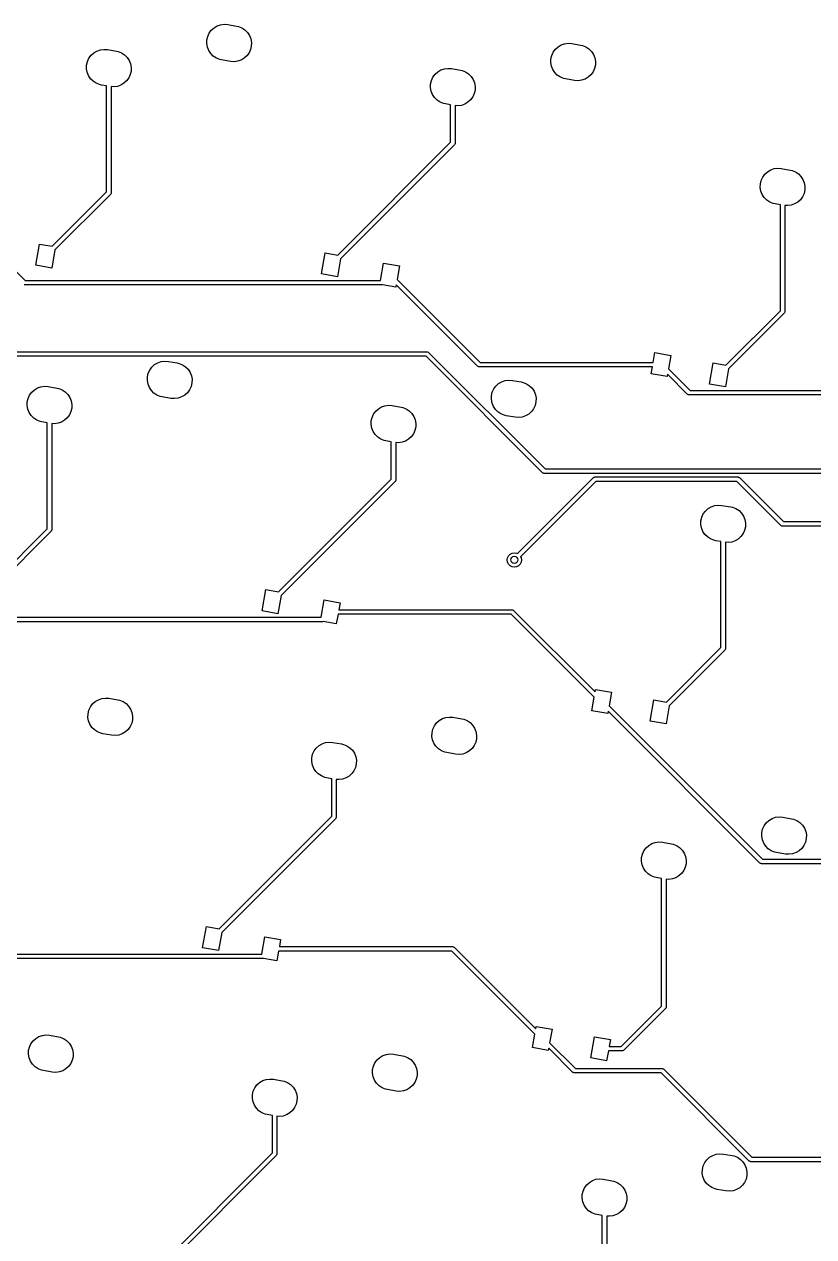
# Model space of a CAD drawing. Extents: x -73 to 321, y -180 to -25.
# Drawn here: x 62.9 to 106.8, y -109.1 to -41.5 of the extents above; entities that cross this region are included whole.
import ezdxf

# ---------------------------------------------------------------- set-up
doc = ezdxf.new("R2010")
doc.units = 0
doc.layers.add('BLACK', color=7, linetype='CONTINUOUS')

msp = doc.modelspace()

# ---------------------------------------------------------------- linework, layer by layer
at = {"layer": 'BLACK', "linetype": 'CONTINUOUS'}
for p, q in [((73.2968, -41.8759), (73.4465, -41.7401)), ((73.4465, -41.7401), (73.6205, -41.6373)), ((73.6205, -41.6373), (73.8116, -41.5715)), ((73.8116, -41.5715), (74.012, -41.5454)), ((74.012, -41.5454), (74.2136, -41.5602)), ((74.2136, -41.5602), (74.706, -41.6471)), ((74.706, -41.6471), (74.808, -41.6706)), ((74.808, -41.6706), (74.9956, -41.7457)), ((74.9956, -41.7457), (75.1644, -41.8569)), ((75.1644, -41.8569), (75.3073, -41.9998)), ((73.0429, -42.6218), (73.0478, -42.4197)), ((73.0478, -42.4197), (73.0933, -42.2228)), ((73.0933, -42.2228), (73.1774, -42.039)), ((73.1774, -42.039), (73.2968, -41.8759)), ((75.3073, -41.9998), (75.4186, -42.1686)), ((75.4186, -42.1686), (75.4936, -42.3562)), ((75.4936, -42.3562), (75.5294, -42.5551)), ((66.6022, -43.2747), (66.7519, -43.1389)), ((66.7519, -43.1389), (66.9259, -43.036)), ((66.9259, -43.036), (67.117, -42.9702)), ((67.117, -42.9702), (67.3174, -42.9442)), ((67.3174, -42.9442), (67.519, -42.959)), ((67.519, -42.959), (68.0114, -43.0458)), ((68.0114, -43.0458), (68.1134, -43.0693)), ((68.1134, -43.0693), (68.3011, -43.1444)), ((68.3011, -43.1444), (68.4698, -43.2557)), ((73.0787, -42.8207), (73.0429, -42.6218)), ((73.1537, -43.0083), (73.0787, -42.8207)), ((73.265, -43.1771), (73.1537, -43.0083)), ((73.4079, -43.32), (73.265, -43.1771)), ((75.3949, -43.1379), (75.2755, -43.301)), ((75.479, -42.9541), (75.3949, -43.1379)), ((75.5245, -42.7572), (75.479, -42.9541)), ((75.5294, -42.5551), (75.5245, -42.7572)), ((92.2508, -43.2795), (92.335, -43.0957)), ((92.335, -43.0957), (92.4544, -42.9326)), ((92.4544, -42.9326), (92.6041, -42.7969)), ((92.6041, -42.7969), (92.778, -42.694)), ((92.778, -42.694), (92.9691, -42.6282)), ((92.9691, -42.6282), (93.1696, -42.6022)), ((93.1696, -42.6022), (93.3711, -42.617)), ((93.3711, -42.617), (93.8635, -42.7038)), ((93.8635, -42.7038), (93.9655, -42.7273)), ((93.9655, -42.7273), (94.1532, -42.8024)), ((94.1532, -42.8024), (94.3219, -42.9136)), ((94.3219, -42.9136), (94.4648, -43.0566)), ((94.4648, -43.0566), (94.5761, -43.2253)), ((66.3483, -44.0205), (66.3532, -43.8184)), ((66.3532, -43.8184), (66.3987, -43.6215)), ((66.3987, -43.6215), (66.4828, -43.4377)), ((66.4828, -43.4377), (66.6022, -43.2747)), ((68.4698, -43.2557), (68.6127, -43.3986)), ((68.6127, -43.3986), (68.724, -43.5673)), ((68.724, -43.5673), (68.799, -43.755)), ((68.799, -43.755), (68.8348, -43.9539)), ((73.5767, -43.4312), (73.4079, -43.32)), ((73.7643, -43.5063), (73.5767, -43.4312)), ((73.8663, -43.5298), (73.7643, -43.5063)), ((74.3587, -43.6167), (73.8663, -43.5298)), ((74.5603, -43.6315), (74.3587, -43.6167)), ((74.7607, -43.6054), (74.5603, -43.6315)), ((74.9518, -43.5396), (74.7607, -43.6054)), ((75.1258, -43.4368), (74.9518, -43.5396)), ((75.2755, -43.301), (75.1258, -43.4368)), ((92.2004, -43.6785), (92.2054, -43.4764)), ((92.2362, -43.8774), (92.2004, -43.6785)), ((92.2054, -43.4764), (92.2508, -43.2795)), ((92.3113, -44.0651), (92.2362, -43.8774)), ((94.5761, -43.2253), (94.6512, -43.4129)), ((94.682, -43.8139), (94.6365, -44.0109)), ((94.6512, -43.4129), (94.687, -43.6119)), ((94.687, -43.6119), (94.682, -43.8139)), ((66.3841, -44.2194), (66.3483, -44.0205)), ((66.4591, -44.4071), (66.3841, -44.2194)), ((66.5704, -44.5758), (66.4591, -44.4071)), ((68.7003, -44.5366), (68.5809, -44.6997)), ((68.7844, -44.3529), (68.7003, -44.5366)), ((68.8299, -44.1559), (68.7844, -44.3529)), ((68.8348, -43.9539), (68.8299, -44.1559)), ((85.5563, -44.6782), (85.6404, -44.4945)), ((85.6404, -44.4945), (85.7598, -44.3314)), ((85.7598, -44.3314), (85.9095, -44.1956)), ((85.9095, -44.1956), (86.0834, -44.0927)), ((86.0834, -44.0927), (86.2745, -44.0269)), ((86.2745, -44.0269), (86.475, -44.0009)), ((86.475, -44.0009), (86.6765, -44.0157)), ((86.6765, -44.0157), (87.169, -44.1025)), ((87.169, -44.1025), (87.2709, -44.1261)), ((87.2709, -44.1261), (87.4586, -44.2011)), ((87.4586, -44.2011), (87.6273, -44.3124)), ((87.6273, -44.3124), (87.7702, -44.4553)), ((87.7702, -44.4553), (87.8815, -44.624)), ((92.4226, -44.2338), (92.3113, -44.0651)), ((92.5655, -44.3767), (92.4226, -44.2338)), ((92.7342, -44.488), (92.5655, -44.3767)), ((92.9219, -44.563), (92.7342, -44.488)), ((93.0238, -44.5866), (92.9219, -44.563)), ((94.2833, -44.4935), (94.1094, -44.5964)), ((94.433, -44.3577), (94.2833, -44.4935)), ((94.5524, -44.1946), (94.433, -44.3577)), ((94.6365, -44.0109), (94.5524, -44.1946)), ((66.7133, -44.7187), (66.5704, -44.5758)), ((66.8821, -44.83), (66.7133, -44.7187)), ((67.0697, -44.905), (66.8821, -44.83)), ((67.1717, -44.9286), (67.0697, -44.905)), ((67.4666, -44.9806), (67.1717, -44.9286)), ((67.4666, -50.8811), (67.4666, -44.9806)), ((67.8657, -45.0302), (67.7166, -45.0193)), ((67.7166, -45.0193), (67.7166, -50.9329)), ((68.0661, -45.0042), (67.8657, -45.0302)), ((68.2572, -44.9384), (68.0661, -45.0042)), ((68.4312, -44.8355), (68.2572, -44.9384)), ((68.5809, -44.6997), (68.4312, -44.8355)), ((85.5058, -45.0772), (85.5108, -44.8752)), ((85.5416, -45.2761), (85.5058, -45.0772)), ((85.5108, -44.8752), (85.5563, -44.6782)), ((87.8815, -44.624), (87.9566, -44.8117)), ((87.9874, -45.2127), (87.942, -45.4096)), ((87.9566, -44.8117), (87.9924, -45.0106)), ((87.9924, -45.0106), (87.9874, -45.2127)), ((93.5163, -44.6734), (93.0238, -44.5866)), ((93.7178, -44.6882), (93.5163, -44.6734)), ((93.9183, -44.6622), (93.7178, -44.6882)), ((94.1094, -44.5964), (93.9183, -44.6622)), ((85.6167, -45.4638), (85.5416, -45.2761)), ((85.728, -45.6325), (85.6167, -45.4638)), ((85.8709, -45.7755), (85.728, -45.6325)), ((86.0396, -45.8867), (85.8709, -45.7755)), ((86.2273, -45.9618), (86.0396, -45.8867)), ((87.5887, -45.8922), (87.4148, -45.9951)), ((87.7385, -45.7565), (87.5887, -45.8922)), ((87.8578, -45.5934), (87.7385, -45.7565)), ((87.942, -45.4096), (87.8578, -45.5934)), ((86.3293, -45.9853), (86.2273, -45.9618)), ((86.6241, -46.0373), (86.3293, -45.9853)), ((86.6241, -48.115), (86.6241, -46.0373)), ((87.0232, -46.0869), (86.8741, -46.076)), ((86.8741, -46.076), (86.8741, -48.1667)), ((87.2237, -46.0609), (87.0232, -46.0869)), ((87.4148, -45.9951), (87.2237, -46.0609)), ((80.3434, -54.3957), (86.6241, -48.115)), ((86.8375, -48.2551), (80.4927, -54.5999)), ((86.8523, -48.2281), (86.8375, -48.2551)), ((86.869, -48.2022), (86.8523, -48.2281)), ((86.8699, -48.1958), (86.869, -48.2022)), ((86.8712, -48.1934), (86.8699, -48.1958)), ((86.8741, -48.1667), (86.8709, -48.1888)), ((86.8709, -48.1888), (86.8712, -48.1934)), ((104.004, -50.0537), (104.123, -49.8906)), ((104.123, -49.8906), (104.273, -49.7549)), ((104.273, -49.7549), (104.447, -49.652)), ((104.447, -49.652), (104.638, -49.5862)), ((104.638, -49.5862), (104.839, -49.5602)), ((104.839, -49.5602), (105.04, -49.575)), ((105.04, -49.575), (105.533, -49.6618)), ((105.533, -49.6618), (105.635, -49.6853)), ((105.635, -49.6853), (105.822, -49.7604)), ((105.822, -49.7604), (105.991, -49.8717)), ((105.991, -49.8717), (106.134, -50.0146)), ((103.869, -50.6365), (103.874, -50.4344)), ((103.905, -50.8354), (103.869, -50.6365)), ((103.874, -50.4344), (103.92, -50.2375)), ((103.92, -50.2375), (104.004, -50.0537)), ((106.134, -50.0146), (106.245, -50.1833)), ((106.245, -50.1833), (106.32, -50.371)), ((106.32, -50.371), (106.356, -50.5699)), ((106.356, -50.5699), (106.351, -50.7719)), ((64.4357, -53.912), (67.4666, -50.8811)), ((67.6799, -51.0213), (64.585, -54.1163)), ((67.6947, -50.9943), (67.6799, -51.0213)), ((67.7114, -50.9684), (67.6947, -50.9943)), ((67.7123, -50.962), (67.7114, -50.9684)), ((67.7137, -50.9595), (67.7123, -50.962)), ((67.7166, -50.9329), (67.7134, -50.9549)), ((67.7134, -50.9549), (67.7137, -50.9595)), ((103.98, -51.0231), (103.905, -50.8354)), ((104.092, -51.1918), (103.98, -51.0231)), ((104.234, -51.3347), (104.092, -51.1918)), ((106.221, -51.1526), (106.102, -51.3157)), ((106.306, -50.9689), (106.221, -51.1526)), ((106.351, -50.7719), (106.306, -50.9689)), ((104.403, -51.446), (104.234, -51.3347)), ((104.591, -51.521), (104.403, -51.446)), ((104.693, -51.5446), (104.591, -51.521)), ((104.988, -51.5966), (104.693, -51.5446)), ((104.988, -57.4971), (104.988, -51.5966)), ((105.387, -51.6462), (105.238, -51.6353)), ((105.238, -51.6353), (105.238, -57.5489)), ((105.587, -51.6202), (105.387, -51.6462)), ((105.778, -51.5544), (105.587, -51.6202)), ((105.952, -51.4515), (105.778, -51.5544)), ((106.102, -51.3157), (105.952, -51.4515)), ((63.5207, -54.9691), (63.7291, -53.7874)), ((63.7291, -53.7874), (64.4357, -53.912)), ((61.2331, -54.1215), (62.9203, -55.8086)), ((64.585, -54.1163), (64.407, -55.1254)), ((79.4284, -55.4528), (79.6368, -54.2711)), ((79.6368, -54.2711), (80.3434, -54.3957)), ((80.4927, -54.5999), (80.3147, -55.6091)), ((64.407, -55.1254), (63.5207, -54.9691)), ((82.7166, -55.8086), (82.8866, -54.8441)), ((82.8866, -54.8441), (83.773, -55.0004)), ((83.773, -55.0004), (83.6406, -55.7513)), ((62.9203, -55.8086), (82.7166, -55.8086)), ((80.3147, -55.6091), (79.4284, -55.4528)), ((83.6406, -55.7513), (88.2636, -60.3744)), ((82.8051, -56.0586), (62.8685, -56.0586)), ((82.8272, -56.0521), (82.8051, -56.0586)), ((83.5646, -56.1821), (82.8272, -56.0521)), ((83.5876, -56.0518), (83.5646, -56.1821)), ((88.1235, -60.5877), (83.5876, -56.0518)), ((101.957, -60.528), (104.988, -57.4971)), ((105.201, -57.6373), (102.106, -60.7323)), ((105.216, -57.6103), (105.201, -57.6373)), ((105.233, -57.5844), (105.216, -57.6103)), ((105.234, -57.578), (105.233, -57.5844)), ((105.235, -57.5755), (105.234, -57.578)), ((105.238, -57.5489), (105.235, -57.5709)), ((105.235, -57.5709), (105.235, -57.5755)), ((52.619, -59.781), (85.306, -59.781)), ((85.2542, -60.031), (52.6708, -60.031)), ((91.7448, -66.5216), (85.2542, -60.031)), ((85.306, -59.781), (85.328, -59.7842)), ((85.328, -59.7842), (85.3326, -59.7838)), ((85.3326, -59.7838), (85.3351, -59.7852)), ((85.3351, -59.7852), (85.3415, -59.7861)), ((85.3415, -59.7861), (85.3673, -59.8028)), ((85.3673, -59.8028), (85.3943, -59.8176)), ((85.3943, -59.8176), (91.885, -66.3082)), ((97.9045, -60.3744), (98.0004, -59.8303)), ((98.0004, -59.8303), (98.8867, -59.9866)), ((98.8867, -59.9866), (98.7543, -60.7375)), ((69.8694, -60.7996), (69.9888, -60.6365)), ((69.9888, -60.6365), (70.1385, -60.5007)), ((70.1385, -60.5007), (70.3125, -60.3978)), ((70.3125, -60.3978), (70.5036, -60.332)), ((70.5036, -60.332), (70.704, -60.306)), ((70.704, -60.306), (70.9056, -60.3208)), ((70.9056, -60.3208), (71.398, -60.4076)), ((71.398, -60.4076), (71.5, -60.4312)), ((71.5, -60.4312), (71.6877, -60.5062)), ((71.6877, -60.5062), (71.8564, -60.6175)), ((71.8564, -60.6175), (71.9993, -60.7604)), ((71.9993, -60.7604), (72.1106, -60.9292)), ((88.1505, -60.6025), (88.1235, -60.5877)), ((88.1763, -60.6192), (88.1505, -60.6025)), ((88.1827, -60.6201), (88.1763, -60.6192)), ((88.1852, -60.6215), (88.1827, -60.6201)), ((88.1898, -60.6212), (88.1852, -60.6215)), ((88.2118, -60.6244), (88.1898, -60.6212)), ((97.8604, -60.6244), (88.2118, -60.6244)), ((88.2636, -60.3744), (97.9045, -60.3744)), ((97.792, -61.0121), (97.8604, -60.6244)), ((98.7543, -60.7375), (99.9577, -61.9409)), ((101.042, -61.5851), (101.25, -60.4034)), ((101.25, -60.4034), (101.957, -60.528)), ((102.106, -60.7323), (101.928, -61.7414)), ((69.7349, -61.3823), (69.7398, -61.1803)), ((69.7707, -61.5813), (69.7349, -61.3823)), ((69.7398, -61.1803), (69.7853, -60.9834)), ((69.7853, -60.9834), (69.8694, -60.7996)), ((72.1106, -60.9292), (72.1856, -61.1168)), ((72.1856, -61.1168), (72.2214, -61.3157)), ((72.2214, -61.3157), (72.2165, -61.5178)), ((89.47, -61.4546), (89.6611, -61.3888)), ((89.6611, -61.3888), (89.8616, -61.3627)), ((89.8616, -61.3627), (90.0631, -61.3775)), ((90.0631, -61.3775), (90.5556, -61.4644)), ((98.6784, -61.1684), (97.792, -61.0121)), ((98.7013, -61.0381), (98.6784, -61.1684)), ((99.8176, -62.1543), (98.7013, -61.0381)), ((63.1748, -62.1983), (63.2942, -62.0352)), ((63.2942, -62.0352), (63.4439, -61.8995)), ((63.4439, -61.8995), (63.6179, -61.7966)), ((63.6179, -61.7966), (63.809, -61.7308)), ((63.809, -61.7308), (64.0094, -61.7048)), ((64.0094, -61.7048), (64.211, -61.7196)), ((64.211, -61.7196), (64.7034, -61.8064)), ((64.7034, -61.8064), (64.8054, -61.8299)), ((64.8054, -61.8299), (64.9931, -61.905)), ((64.9931, -61.905), (65.1618, -62.0162)), ((65.1618, -62.0162), (65.3047, -62.1592)), ((69.8457, -61.7689), (69.7707, -61.5813)), ((69.957, -61.9377), (69.8457, -61.7689)), ((70.0999, -62.0806), (69.957, -61.9377)), ((70.2687, -62.1918), (70.0999, -62.0806)), ((71.9675, -62.0616), (71.8178, -62.1973)), ((72.0869, -61.8985), (71.9675, -62.0616)), ((72.171, -61.7147), (72.0869, -61.8985)), ((72.2165, -61.5178), (72.171, -61.7147)), ((88.8974, -62.237), (88.9428, -62.0401)), ((88.9428, -62.0401), (89.027, -61.8563)), ((89.027, -61.8563), (89.1464, -61.6932)), ((89.1464, -61.6932), (89.2961, -61.5575)), ((89.2961, -61.5575), (89.47, -61.4546)), ((90.5556, -61.4644), (90.6575, -61.4879)), ((90.6575, -61.4879), (90.8452, -61.563)), ((90.8452, -61.563), (91.0139, -61.6742)), ((91.0139, -61.6742), (91.1568, -61.8171)), ((91.1568, -61.8171), (91.2681, -61.9859)), ((91.2681, -61.9859), (91.3432, -62.1735)), ((99.9577, -61.9409), (111.191, -61.9409)), ((101.928, -61.7414), (101.042, -61.5851)), ((63.0403, -62.7811), (63.0452, -62.579)), ((63.0761, -62.98), (63.0403, -62.7811)), ((63.0452, -62.579), (63.0907, -62.3821)), ((63.0907, -62.3821), (63.1748, -62.1983)), ((65.3047, -62.1592), (65.416, -62.3279)), ((65.416, -62.3279), (65.491, -62.5156)), ((65.491, -62.5156), (65.5268, -62.7145)), ((65.5268, -62.7145), (65.5219, -62.9165)), ((70.4563, -62.2669), (70.2687, -62.1918)), ((70.5583, -62.2904), (70.4563, -62.2669)), ((71.0507, -62.3773), (70.5583, -62.2904)), ((71.2523, -62.3921), (71.0507, -62.3773)), ((71.4527, -62.366), (71.2523, -62.3921)), ((71.6438, -62.3002), (71.4527, -62.366)), ((71.8178, -62.1973), (71.6438, -62.3002)), ((82.7755, -62.8533), (82.9666, -62.7875)), ((82.9666, -62.7875), (83.167, -62.7615)), ((83.167, -62.7615), (83.3686, -62.7763)), ((83.3686, -62.7763), (83.861, -62.8631)), ((88.8924, -62.4391), (88.8974, -62.237)), ((88.9282, -62.638), (88.8924, -62.4391)), ((89.0033, -62.8256), (88.9282, -62.638)), ((91.3286, -62.7714), (91.2444, -62.9552)), ((91.374, -62.5745), (91.3286, -62.7714)), ((91.3432, -62.1735), (91.379, -62.3725)), ((91.379, -62.3725), (91.374, -62.5745)), ((99.8446, -62.1691), (99.8176, -62.1543)), ((99.8705, -62.1858), (99.8446, -62.1691)), ((99.8769, -62.1867), (99.8705, -62.1858)), ((99.8793, -62.1881), (99.8769, -62.1867)), ((99.8839, -62.1877), (99.8793, -62.1881)), ((99.906, -62.1909), (99.8839, -62.1877)), ((111.14, -62.1909), (99.906, -62.1909)), ((63.1512, -63.1677), (63.0761, -62.98)), ((63.2624, -63.3364), (63.1512, -63.1677)), ((63.4053, -63.4793), (63.2624, -63.3364)), ((65.2729, -63.4603), (65.1232, -63.5961)), ((65.3923, -63.2972), (65.2729, -63.4603)), ((65.4764, -63.1135), (65.3923, -63.2972)), ((65.5219, -62.9165), (65.4764, -63.1135)), ((82.2028, -63.6358), (82.2483, -63.4388)), ((82.2483, -63.4388), (82.3324, -63.2551)), ((82.3324, -63.2551), (82.4518, -63.092)), ((82.4518, -63.092), (82.6015, -62.9562)), ((82.6015, -62.9562), (82.7755, -62.8533)), ((83.861, -62.8631), (83.9629, -62.8867)), ((83.9629, -62.8867), (84.1506, -62.9617)), ((84.1506, -62.9617), (84.3193, -63.073)), ((84.3193, -63.073), (84.4623, -63.2159)), ((84.4623, -63.2159), (84.5735, -63.3846)), ((84.5735, -63.3846), (84.6486, -63.5723)), ((89.1146, -62.9944), (89.0033, -62.8256)), ((89.2575, -63.1373), (89.1146, -62.9944)), ((89.4262, -63.2486), (89.2575, -63.1373)), ((89.6139, -63.3236), (89.4262, -63.2486)), ((89.7159, -63.3472), (89.6139, -63.3236)), ((90.2083, -63.434), (89.7159, -63.3472)), ((90.4098, -63.4488), (90.2083, -63.434)), ((90.6103, -63.4228), (90.4098, -63.4488)), ((90.8014, -63.357), (90.6103, -63.4228)), ((90.9753, -63.2541), (90.8014, -63.357)), ((91.125, -63.1183), (90.9753, -63.2541)), ((91.2444, -62.9552), (91.125, -63.1183)), ((63.5741, -63.5906), (63.4053, -63.4793)), ((63.7617, -63.6656), (63.5741, -63.5906)), ((63.8637, -63.6892), (63.7617, -63.6656)), ((64.1586, -63.7412), (63.8637, -63.6892)), ((64.1586, -69.6417), (64.1586, -63.7412)), ((64.5577, -63.7908), (64.4086, -63.7799)), ((64.4086, -63.7799), (64.4086, -69.6935)), ((64.7581, -63.7648), (64.5577, -63.7908)), ((64.9492, -63.699), (64.7581, -63.7648)), ((65.1232, -63.5961), (64.9492, -63.699)), ((82.1979, -63.8378), (82.2028, -63.6358)), ((82.2336, -64.0367), (82.1979, -63.8378)), ((82.3087, -64.2244), (82.2336, -64.0367)), ((84.6794, -63.9733), (84.634, -64.1702)), ((84.6486, -63.5723), (84.6844, -63.7712)), ((84.6844, -63.7712), (84.6794, -63.9733)), ((82.42, -64.3931), (82.3087, -64.2244)), ((82.5629, -64.536), (82.42, -64.3931)), ((82.7316, -64.6473), (82.5629, -64.536)), ((82.9193, -64.7224), (82.7316, -64.6473)), ((83.0213, -64.7459), (82.9193, -64.7224)), ((83.3161, -64.7979), (83.0213, -64.7459)), ((83.3161, -66.8755), (83.3161, -64.7979)), ((84.1068, -64.7557), (83.9157, -64.8215)), ((84.2807, -64.6528), (84.1068, -64.7557)), ((84.4305, -64.517), (84.2807, -64.6528)), ((84.5498, -64.354), (84.4305, -64.517)), ((84.634, -64.1702), (84.5498, -64.354)), ((83.7152, -64.8475), (83.5661, -64.8366)), ((83.5661, -64.8366), (83.5661, -66.9273)), ((83.9157, -64.8215), (83.7152, -64.8475)), ((90.3466, -71.0206), (94.5729, -66.7943)), ((91.7718, -66.5363), (91.7448, -66.5216)), ((91.7977, -66.553), (91.7718, -66.5363)), ((91.8041, -66.554), (91.7977, -66.553)), ((91.8066, -66.5553), (91.8041, -66.554)), ((91.8112, -66.555), (91.8066, -66.5553)), ((91.8332, -66.5582), (91.8112, -66.555)), ((114.871, -66.5582), (91.8332, -66.5582)), ((91.885, -66.3082), (114.923, -66.3082)), ((94.5729, -66.7943), (94.5907, -66.781)), ((94.5907, -66.781), (94.5938, -66.7775)), ((94.5938, -66.7775), (94.5965, -66.7767)), ((94.5965, -66.7767), (94.6016, -66.7729)), ((94.6016, -66.7729), (94.6317, -66.7664)), ((94.6317, -66.7664), (94.6613, -66.7577)), ((94.6613, -66.7577), (102.616, -66.7577)), ((102.616, -66.7577), (102.638, -66.7609)), ((102.638, -66.7609), (102.643, -66.7606)), ((102.643, -66.7606), (102.645, -66.7619)), ((102.645, -66.7619), (102.652, -66.7629)), ((102.652, -66.7629), (102.677, -66.7796)), ((102.677, -66.7796), (102.704, -66.7943)), ((102.704, -66.7943), (105.152, -69.242)), ((77.0354, -73.1562), (83.3161, -66.8755)), ((83.5295, -67.0157), (77.1847, -73.3605)), ((83.5443, -66.9887), (83.5295, -67.0157)), ((83.561, -66.9628), (83.5443, -66.9887)), ((83.5619, -66.9564), (83.561, -66.9628)), ((83.5632, -66.9539), (83.5619, -66.9564)), ((83.5661, -66.9273), (83.5629, -66.9493)), ((83.5629, -66.9493), (83.5632, -66.9539)), ((94.7131, -67.0077), (90.5234, -71.1974)), ((102.564, -67.0077), (94.7131, -67.0077)), ((105.012, -69.4554), (102.564, -67.0077)), ((100.612, -68.9981), (100.696, -68.8143)), ((100.696, -68.8143), (100.815, -68.6512)), ((100.815, -68.6512), (100.965, -68.5155)), ((100.965, -68.5155), (101.139, -68.4126)), ((101.139, -68.4126), (101.33, -68.3468)), ((101.33, -68.3468), (101.531, -68.3208)), ((101.531, -68.3208), (101.732, -68.3356)), ((101.732, -68.3356), (102.225, -68.4224)), ((102.225, -68.4224), (102.327, -68.4459)), ((102.327, -68.4459), (102.514, -68.521)), ((102.514, -68.521), (102.683, -68.6322)), ((102.683, -68.6322), (102.826, -68.7752)), ((102.826, -68.7752), (102.937, -68.9439)), ((100.561, -69.3971), (100.566, -69.195)), ((100.597, -69.596), (100.561, -69.3971)), ((100.566, -69.195), (100.612, -68.9981)), ((102.937, -68.9439), (103.012, -69.1316)), ((103.043, -69.5325), (102.998, -69.7295)), ((103.012, -69.1316), (103.048, -69.3305)), ((103.048, -69.3305), (103.043, -69.5325)), ((105.039, -69.4701), (105.012, -69.4554)), ((105.065, -69.4868), (105.039, -69.4701)), ((105.071, -69.4878), (105.065, -69.4868)), ((105.074, -69.4891), (105.071, -69.4878)), ((105.078, -69.4888), (105.074, -69.4891)), ((105.1, -69.492), (105.078, -69.4888)), ((116.559, -69.492), (105.1, -69.492)), ((105.152, -69.242), (116.611, -69.242)), ((61.1277, -72.6726), (64.1586, -69.6417)), ((64.3719, -69.7819), (61.277, -72.8768)), ((64.3867, -69.7549), (64.3719, -69.7819)), ((64.4034, -69.729), (64.3867, -69.7549)), ((64.4043, -69.7226), (64.4034, -69.729)), ((64.4057, -69.7201), (64.4043, -69.7226)), ((64.4086, -69.6935), (64.4054, -69.7155)), ((64.4054, -69.7155), (64.4057, -69.7201)), ((100.672, -69.7837), (100.597, -69.596)), ((100.784, -69.9524), (100.672, -69.7837)), ((100.927, -70.0953), (100.784, -69.9524)), ((101.095, -70.2066), (100.927, -70.0953)), ((101.283, -70.2816), (101.095, -70.2066)), ((102.644, -70.2121), (102.47, -70.315)), ((102.794, -70.0763), (102.644, -70.2121)), ((102.913, -69.9132), (102.794, -70.0763)), ((102.998, -69.7295), (102.913, -69.9132)), ((101.385, -70.3052), (101.283, -70.2816)), ((101.68, -70.3572), (101.385, -70.3052)), ((101.68, -76.2577), (101.68, -70.3572)), ((102.079, -70.4068), (101.93, -70.3958)), ((101.93, -70.3958), (101.93, -76.3095)), ((102.279, -70.3808), (102.079, -70.4068)), ((102.47, -70.315), (102.279, -70.3808)), ((89.77, -71.374), (89.7896, -71.2504)), ((89.7896, -71.4976), (89.77, -71.374)), ((89.7896, -71.2504), (89.8464, -71.1389)), ((89.8464, -71.6091), (89.7896, -71.4976)), ((89.8464, -71.1389), (89.9349, -71.0504)), ((89.9349, -71.0504), (90.0464, -70.9936)), ((90.0464, -70.9936), (90.17, -70.974)), ((90.17, -70.974), (90.2936, -70.9936)), ((90.2936, -70.9936), (90.3466, -71.0206)), ((90.5504, -71.4976), (90.4936, -71.6091)), ((90.5234, -71.1974), (90.5504, -71.2504)), ((90.5504, -71.2504), (90.57, -71.374)), ((90.57, -71.374), (90.5504, -71.4976)), ((89.9349, -71.6976), (89.8464, -71.6091)), ((90.0464, -71.7544), (89.9349, -71.6976)), ((90.17, -71.774), (90.0464, -71.7544)), ((90.2936, -71.7544), (90.17, -71.774)), ((90.4051, -71.6976), (90.2936, -71.7544)), ((90.4936, -71.6091), (90.4051, -71.6976)), ((76.1204, -74.2134), (76.3288, -73.0316)), ((76.3288, -73.0316), (77.0354, -73.1562)), ((77.1847, -73.3605), (77.0067, -74.3697)), ((77.0067, -74.3697), (76.1204, -74.2134)), ((79.4086, -74.5692), (79.5786, -73.6047)), ((79.5786, -73.6047), (80.465, -73.761)), ((80.465, -73.761), (80.3966, -74.1487)), ((80.3966, -74.1487), (90.0451, -74.1487)), ((90.0451, -74.1487), (90.0672, -74.1519)), ((90.0672, -74.1519), (90.0718, -74.1516)), ((90.0718, -74.1516), (90.0743, -74.1529)), ((90.0743, -74.1529), (90.0807, -74.1539)), ((90.0807, -74.1539), (90.1065, -74.1706)), ((90.1065, -74.1706), (90.1335, -74.1853)), ((90.1335, -74.1853), (94.6694, -78.7212)), ((79.4971, -74.8192), (59.5605, -74.8192)), ((59.6123, -74.5692), (79.4086, -74.5692)), ((79.5192, -74.8127), (79.4971, -74.8192)), ((80.2566, -74.9427), (79.5192, -74.8127)), ((80.3525, -74.3987), (80.2566, -74.9427)), ((89.9934, -74.3987), (80.3525, -74.3987)), ((94.6164, -79.0218), (89.9934, -74.3987)), ((98.6489, -79.2886), (101.68, -76.2577)), ((101.893, -76.3979), (98.7982, -79.4928)), ((101.908, -76.3709), (101.893, -76.3979)), ((101.925, -76.345), (101.908, -76.3709)), ((101.926, -76.3386), (101.925, -76.345)), ((101.927, -76.3361), (101.926, -76.3386)), ((101.93, -76.3095), (101.927, -76.3315)), ((101.927, -76.3315), (101.927, -76.3361)), ((94.6694, -78.7212), (94.6924, -78.5909)), ((94.6924, -78.5909), (95.5787, -78.7472)), ((95.5787, -78.7472), (95.4463, -79.4981)), ((66.4773, -79.7439), (66.5614, -79.5602)), ((66.5614, -79.5602), (66.6808, -79.3971)), ((66.6808, -79.3971), (66.8305, -79.2613)), ((66.8305, -79.2613), (67.0045, -79.1584)), ((67.0045, -79.1584), (67.1956, -79.0926)), ((67.1956, -79.0926), (67.396, -79.0666)), ((67.396, -79.0666), (67.5976, -79.0814)), ((67.5976, -79.0814), (68.09, -79.1682)), ((68.09, -79.1682), (68.192, -79.1918)), ((68.192, -79.1918), (68.3797, -79.2668)), ((68.3797, -79.2668), (68.5484, -79.3781)), ((68.5484, -79.3781), (68.6913, -79.521)), ((68.6913, -79.521), (68.8026, -79.6897)), ((94.484, -79.7727), (94.6164, -79.0218)), ((95.4463, -79.4981), (103.992, -88.0437)), ((97.7339, -80.3457), (97.9423, -79.164)), ((97.9423, -79.164), (98.6489, -79.2886)), ((98.7982, -79.4928), (98.6202, -80.502)), ((66.4269, -80.1429), (66.4318, -79.9409)), ((66.4627, -80.3418), (66.4269, -80.1429)), ((66.4318, -79.9409), (66.4773, -79.7439)), ((66.5377, -80.5295), (66.4627, -80.3418)), ((68.8026, -79.6897), (68.8776, -79.8774)), ((68.9085, -80.2784), (68.863, -80.4753)), ((68.8776, -79.8774), (68.9134, -80.0763)), ((68.9134, -80.0763), (68.9085, -80.2784)), ((85.8384, -80.4538), (85.9881, -80.318)), ((85.9881, -80.318), (86.162, -80.2152)), ((86.162, -80.2152), (86.3531, -80.1494)), ((86.3531, -80.1494), (86.5536, -80.1233)), ((86.5536, -80.1233), (86.7551, -80.1381)), ((86.7551, -80.1381), (87.2476, -80.225)), ((87.2476, -80.225), (87.3495, -80.2485)), ((87.3495, -80.2485), (87.5372, -80.3236)), ((87.5372, -80.3236), (87.7059, -80.4348)), ((95.3704, -79.929), (94.484, -79.7727)), ((95.3933, -79.7987), (95.3704, -79.929)), ((103.852, -88.2571), (95.3933, -79.7987)), ((98.6202, -80.502), (97.7339, -80.3457)), ((66.649, -80.6982), (66.5377, -80.5295)), ((66.7919, -80.8412), (66.649, -80.6982)), ((66.9607, -80.9524), (66.7919, -80.8412)), ((67.1483, -81.0275), (66.9607, -80.9524)), ((68.5098, -80.9579), (68.3358, -81.0608)), ((68.6595, -80.8222), (68.5098, -80.9579)), ((68.7789, -80.6591), (68.6595, -80.8222)), ((68.863, -80.4753), (68.7789, -80.6591)), ((85.5844, -81.1997), (85.5894, -80.9976)), ((85.5894, -80.9976), (85.6349, -80.8007)), ((85.6349, -80.8007), (85.719, -80.6169)), ((85.719, -80.6169), (85.8384, -80.4538)), ((87.7059, -80.4348), (87.8488, -80.5777)), ((87.8488, -80.5777), (87.9601, -80.7465)), ((87.9601, -80.7465), (88.0352, -80.9341)), ((88.0352, -80.9341), (88.071, -81.133)), ((67.2503, -81.051), (67.1483, -81.0275)), ((67.7427, -81.1378), (67.2503, -81.051)), ((67.9443, -81.1526), (67.7427, -81.1378)), ((68.1447, -81.1266), (67.9443, -81.1526)), ((68.3358, -81.0608), (68.1447, -81.1266)), ((79.2935, -81.7168), (79.4675, -81.6139)), ((79.4675, -81.6139), (79.6586, -81.5481)), ((79.6586, -81.5481), (79.859, -81.5221)), ((79.859, -81.5221), (80.0606, -81.5369)), ((80.0606, -81.5369), (80.553, -81.6237)), ((80.553, -81.6237), (80.6549, -81.6472)), ((80.6549, -81.6472), (80.8426, -81.7223)), ((85.6202, -81.3986), (85.5844, -81.1997)), ((85.6953, -81.5862), (85.6202, -81.3986)), ((85.8066, -81.755), (85.6953, -81.5862)), ((88.0206, -81.532), (87.9364, -81.7158)), ((88.066, -81.3351), (88.0206, -81.532)), ((88.071, -81.133), (88.066, -81.3351)), ((78.8948, -82.3964), (78.9403, -82.1994)), ((78.9403, -82.1994), (79.0244, -82.0156)), ((79.0244, -82.0156), (79.1438, -81.8526)), ((79.1438, -81.8526), (79.2935, -81.7168)), ((80.8426, -81.7223), (81.0113, -81.8336)), ((81.0113, -81.8336), (81.1543, -81.9765)), ((81.1543, -81.9765), (81.2655, -82.1452)), ((81.2655, -82.1452), (81.3406, -82.3329)), ((81.3406, -82.3329), (81.3764, -82.5318)), ((85.9495, -81.8979), (85.8066, -81.755)), ((86.1182, -82.0091), (85.9495, -81.8979)), ((86.3059, -82.0842), (86.1182, -82.0091)), ((86.4079, -82.1077), (86.3059, -82.0842)), ((86.9003, -82.1946), (86.4079, -82.1077)), ((87.1018, -82.2094), (86.9003, -82.1946)), ((87.3023, -82.1833), (87.1018, -82.2094)), ((87.4934, -82.1175), (87.3023, -82.1833)), ((87.6673, -82.0147), (87.4934, -82.1175)), ((87.817, -81.8789), (87.6673, -82.0147)), ((87.9364, -81.7158), (87.817, -81.8789)), ((78.8899, -82.5984), (78.8948, -82.3964)), ((78.9256, -82.7973), (78.8899, -82.5984)), ((79.0007, -82.985), (78.9256, -82.7973)), ((79.112, -83.1537), (79.0007, -82.985)), ((81.326, -82.9308), (81.2418, -83.1145)), ((81.3714, -82.7338), (81.326, -82.9308)), ((81.3764, -82.5318), (81.3714, -82.7338)), ((79.2549, -83.2966), (79.112, -83.1537)), ((79.4236, -83.4079), (79.2549, -83.2966)), ((79.6113, -83.4829), (79.4236, -83.4079)), ((79.7133, -83.5065), (79.6113, -83.4829)), ((80.0081, -83.5585), (79.7133, -83.5065)), ((80.0081, -85.6361), (80.0081, -83.5585)), ((80.4072, -83.6081), (80.2581, -83.5972)), ((80.2581, -83.5972), (80.2581, -85.6879)), ((80.6077, -83.5821), (80.4072, -83.6081)), ((80.7988, -83.5163), (80.6077, -83.5821)), ((80.9727, -83.4134), (80.7988, -83.5163)), ((81.1225, -83.2776), (80.9727, -83.4134)), ((81.2418, -83.1145), (81.1225, -83.2776)), ((73.7274, -91.9168), (80.0081, -85.6361)), ((80.2363, -85.7493), (80.2215, -85.7763)), ((80.253, -85.7234), (80.2363, -85.7493)), ((80.2539, -85.717), (80.253, -85.7234)), ((80.2552, -85.7145), (80.2539, -85.717)), ((80.2581, -85.6879), (80.2549, -85.7099)), ((80.2549, -85.7099), (80.2552, -85.7145)), ((104.526, -85.7744), (104.717, -85.7086)), ((104.717, -85.7086), (104.917, -85.6826)), ((104.917, -85.6826), (105.119, -85.6974)), ((105.119, -85.6974), (105.611, -85.7842)), ((80.2215, -85.7763), (73.8767, -92.1211)), ((103.953, -86.5569), (103.998, -86.3599)), ((103.998, -86.3599), (104.083, -86.1762)), ((104.083, -86.1762), (104.202, -86.0131)), ((104.202, -86.0131), (104.352, -85.8773)), ((104.352, -85.8773), (104.526, -85.7744)), ((105.611, -85.7842), (105.713, -85.8078)), ((105.713, -85.8078), (105.901, -85.8828)), ((105.901, -85.8828), (106.07, -85.9941)), ((106.07, -85.9941), (106.212, -86.137)), ((106.212, -86.137), (106.324, -86.3057)), ((106.324, -86.3057), (106.399, -86.4934)), ((98.0222, -87.1074), (98.2226, -87.0813)), ((98.2226, -87.0813), (98.4242, -87.0961)), ((98.4242, -87.0961), (98.9166, -87.183)), ((103.948, -86.7589), (103.953, -86.5569)), ((103.984, -86.9578), (103.948, -86.7589)), ((104.059, -87.1455), (103.984, -86.9578)), ((106.384, -87.0913), (106.3, -87.2751)), ((106.43, -86.8944), (106.384, -87.0913)), ((106.399, -86.4934), (106.435, -86.6923)), ((106.435, -86.6923), (106.43, -86.8944)), ((97.2584, -87.9556), (97.3039, -87.7587)), ((97.3039, -87.7587), (97.388, -87.5749)), ((97.388, -87.5749), (97.5074, -87.4118)), ((97.5074, -87.4118), (97.6571, -87.2761)), ((97.6571, -87.2761), (97.8311, -87.1732)), ((97.8311, -87.1732), (98.0222, -87.1074)), ((98.9166, -87.183), (99.0186, -87.2065)), ((99.0186, -87.2065), (99.2062, -87.2816)), ((99.2062, -87.2816), (99.375, -87.3928)), ((99.375, -87.3928), (99.5179, -87.5357)), ((99.5179, -87.5357), (99.6291, -87.7045)), ((99.6291, -87.7045), (99.7042, -87.8921)), ((104.17, -87.3142), (104.059, -87.1455)), ((104.313, -87.4571), (104.17, -87.3142)), ((104.482, -87.5684), (104.313, -87.4571)), ((104.669, -87.6435), (104.482, -87.5684)), ((104.771, -87.667), (104.669, -87.6435)), ((105.264, -87.7538), (104.771, -87.667)), ((105.465, -87.7686), (105.264, -87.7538)), ((105.666, -87.7426), (105.465, -87.7686)), ((105.857, -87.6768), (105.666, -87.7426)), ((106.031, -87.5739), (105.857, -87.6768)), ((106.181, -87.4382), (106.031, -87.5739)), ((106.3, -87.2751), (106.181, -87.4382)), ((97.2535, -88.1577), (97.2584, -87.9556)), ((97.2893, -88.3566), (97.2535, -88.1577)), ((97.3643, -88.5442), (97.2893, -88.3566)), ((99.7351, -88.2931), (99.6896, -88.49)), ((99.7042, -87.8921), (99.74, -88.0911)), ((99.74, -88.0911), (99.7351, -88.2931)), ((103.879, -88.2719), (103.852, -88.2571)), ((103.905, -88.2885), (103.879, -88.2719)), ((103.911, -88.2895), (103.905, -88.2885)), ((103.914, -88.2908), (103.911, -88.2895)), ((103.918, -88.2905), (103.914, -88.2908)), ((103.94, -88.2937), (103.918, -88.2905)), ((113.868, -88.2937), (103.94, -88.2937)), ((103.992, -88.0437), (113.817, -88.0437)), ((97.4756, -88.713), (97.3643, -88.5442)), ((97.6185, -88.8559), (97.4756, -88.713)), ((97.7872, -88.9672), (97.6185, -88.8559)), ((97.9749, -89.0422), (97.7872, -88.9672)), ((98.0769, -89.0658), (97.9749, -89.0422)), ((98.3717, -89.1178), (98.0769, -89.0658)), ((98.3717, -96.2224), (98.3717, -89.1178)), ((99.1624, -89.0756), (98.9713, -89.1414)), ((99.3364, -88.9727), (99.1624, -89.0756)), ((99.4861, -88.8369), (99.3364, -88.9727)), ((99.6055, -88.6738), (99.4861, -88.8369)), ((99.6896, -88.49), (99.6055, -88.6738)), ((98.7709, -89.1674), (98.6217, -89.1564)), ((98.6217, -89.1564), (98.6217, -96.2741)), ((98.9713, -89.1414), (98.7709, -89.1674)), ((72.8124, -92.974), (73.0208, -91.7922)), ((73.0208, -91.7922), (73.7274, -91.9168)), ((73.8767, -92.1211), (73.6987, -93.1303)), ((76.1006, -93.3298), (76.2706, -92.3653)), ((76.2706, -92.3653), (77.157, -92.5216)), ((73.6987, -93.1303), (72.8124, -92.974)), ((77.0445, -93.1593), (76.9486, -93.7033)), ((86.6854, -93.1593), (77.0445, -93.1593)), ((77.157, -92.5216), (77.0886, -92.9093)), ((77.0886, -92.9093), (86.7372, -92.9093)), ((91.3084, -97.7824), (86.6854, -93.1593)), ((86.7372, -92.9093), (86.7592, -92.9125)), ((86.7592, -92.9125), (86.7638, -92.9122)), ((86.7638, -92.9122), (86.7663, -92.9135)), ((86.7663, -92.9135), (86.7727, -92.9144)), ((86.7727, -92.9144), (86.7985, -92.9311)), ((86.7985, -92.9311), (86.8255, -92.9459)), ((86.8255, -92.9459), (91.3614, -97.4818)), ((76.1891, -93.5798), (56.2525, -93.5798)), ((56.3043, -93.3298), (76.1006, -93.3298)), ((76.2113, -93.5733), (76.1891, -93.5798)), ((76.9486, -93.7033), (76.2113, -93.5733)), ((96.1255, -98.4686), (98.3717, -96.2224)), ((98.5851, -96.3625), (96.2657, -98.682)), ((98.5999, -96.3355), (98.5851, -96.3625)), ((98.6166, -96.3097), (98.5999, -96.3355)), ((98.6175, -96.3033), (98.6166, -96.3097)), ((98.6189, -96.3008), (98.6175, -96.3033)), ((98.6217, -96.2741), (98.6185, -96.2962)), ((98.6185, -96.2962), (98.6189, -96.3008)), ((63.6965, -97.919), (63.8876, -97.8532)), ((63.8876, -97.8532), (64.088, -97.8272)), ((64.088, -97.8272), (64.2896, -97.842)), ((64.2896, -97.842), (64.782, -97.9288)), ((91.176, -98.5333), (91.3084, -97.7824)), ((91.3614, -97.4818), (91.3844, -97.3515)), ((91.3844, -97.3515), (92.2707, -97.5078)), ((92.2707, -97.5078), (92.1383, -98.2587)), ((63.1238, -98.7015), (63.1693, -98.5045)), ((63.1693, -98.5045), (63.2534, -98.3208)), ((63.2534, -98.3208), (63.3728, -98.1577)), ((63.3728, -98.1577), (63.5225, -98.0219)), ((63.5225, -98.0219), (63.6965, -97.919)), ((64.782, -97.9288), (64.884, -97.9524)), ((64.884, -97.9524), (65.0717, -98.0274)), ((65.0717, -98.0274), (65.2404, -98.1387)), ((65.2404, -98.1387), (65.3833, -98.2816)), ((65.3833, -98.2816), (65.4946, -98.4503)), ((65.4946, -98.4503), (65.5696, -98.638)), ((92.0624, -98.6896), (91.176, -98.5333)), ((92.0853, -98.5593), (92.0624, -98.6896)), ((93.4365, -99.9104), (92.0853, -98.5593)), ((92.1383, -98.2587), (93.5766, -99.697)), ((94.4259, -99.1063), (94.6343, -97.9245)), ((94.6343, -97.9245), (95.5206, -98.0808)), ((95.5206, -98.0808), (95.4522, -98.4686)), ((95.4522, -98.4686), (96.1255, -98.4686)), ((63.1189, -98.9035), (63.1238, -98.7015)), ((63.1547, -99.1024), (63.1189, -98.9035)), ((63.2298, -99.2901), (63.1547, -99.1024)), ((65.555, -99.2359), (65.4709, -99.4197)), ((65.6005, -99.039), (65.555, -99.2359)), ((65.5696, -98.638), (65.6054, -98.8369)), ((65.6054, -98.8369), (65.6005, -99.039)), ((82.411, -99.3775), (82.5304, -99.2144)), ((82.5304, -99.2144), (82.6801, -99.0786)), ((82.6801, -99.0786), (82.8541, -98.9757)), ((82.8541, -98.9757), (83.0452, -98.9099)), ((83.0452, -98.9099), (83.2456, -98.8839)), ((83.2456, -98.8839), (83.4472, -98.8987)), ((83.4472, -98.8987), (83.9396, -98.9855)), ((83.9396, -98.9855), (84.0415, -99.0091)), ((84.0415, -99.0091), (84.2292, -99.0841)), ((84.2292, -99.0841), (84.3979, -99.1954)), ((84.3979, -99.1954), (84.5409, -99.3383)), ((95.3122, -99.2626), (94.4259, -99.1063)), ((95.4081, -98.7186), (95.3122, -99.2626)), ((96.1773, -98.7186), (95.4081, -98.7186)), ((96.2069, -98.7099), (96.1773, -98.7186)), ((96.237, -98.7034), (96.2069, -98.7099)), ((96.2421, -98.6995), (96.237, -98.7034)), ((96.2448, -98.6988), (96.2421, -98.6995)), ((96.2479, -98.6953), (96.2448, -98.6988)), ((96.2657, -98.682), (96.2479, -98.6953)), ((63.341, -99.4588), (63.2298, -99.2901)), ((63.4839, -99.6017), (63.341, -99.4588)), ((63.6527, -99.713), (63.4839, -99.6017)), ((63.8403, -99.7881), (63.6527, -99.713)), ((63.9423, -99.8116), (63.8403, -99.7881)), ((64.4347, -99.8984), (63.9423, -99.8116)), ((64.6363, -99.9132), (64.4347, -99.8984)), ((64.8367, -99.8872), (64.6363, -99.9132)), ((65.0278, -99.8214), (64.8367, -99.8872)), ((65.2018, -99.7185), (65.0278, -99.8214)), ((65.3515, -99.5828), (65.2018, -99.7185)), ((65.4709, -99.4197), (65.3515, -99.5828)), ((82.2764, -99.9602), (82.2814, -99.7582)), ((82.2814, -99.7582), (82.3269, -99.5613)), ((82.3269, -99.5613), (82.411, -99.3775)), ((84.5409, -99.3383), (84.6521, -99.5071)), ((84.6521, -99.5071), (84.7272, -99.6947)), ((84.7272, -99.6947), (84.763, -99.8936)), ((84.763, -99.8936), (84.758, -100.096)), ((93.4635, -99.9252), (93.4365, -99.9104)), ((93.4894, -99.9419), (93.4635, -99.9252)), ((93.5766, -99.697), (98.4013, -99.697)), ((98.4013, -99.697), (98.4234, -99.7002)), ((98.4234, -99.7002), (98.428, -99.6999)), ((98.428, -99.6999), (98.4304, -99.7012)), ((98.4304, -99.7012), (98.4368, -99.7021)), ((98.4368, -99.7021), (98.4627, -99.7188)), ((98.4627, -99.7188), (98.4897, -99.7336)), ((98.4897, -99.7336), (103.393, -104.637)), ((75.8358, -100.613), (75.9855, -100.477)), ((75.9855, -100.477), (76.1595, -100.374)), ((76.1595, -100.374), (76.3506, -100.309)), ((76.3506, -100.309), (76.551, -100.283)), ((76.551, -100.283), (76.7526, -100.297)), ((76.7526, -100.297), (77.245, -100.384)), ((77.245, -100.384), (77.3469, -100.408)), ((77.3469, -100.408), (77.5346, -100.483)), ((77.5346, -100.483), (77.7033, -100.594)), ((77.7033, -100.594), (77.8463, -100.737)), ((82.3122, -100.159), (82.2764, -99.9602)), ((82.3873, -100.347), (82.3122, -100.159)), ((82.4986, -100.516), (82.3873, -100.347)), ((82.6415, -100.658), (82.4986, -100.516)), ((84.6284, -100.476), (84.5091, -100.639)), ((84.7126, -100.293), (84.6284, -100.476)), ((84.758, -100.096), (84.7126, -100.293)), ((93.4958, -99.9428), (93.4894, -99.9419)), ((93.4982, -99.9441), (93.4958, -99.9428)), ((93.5028, -99.9438), (93.4982, -99.9441)), ((93.5249, -99.947), (93.5028, -99.9438)), ((98.3496, -99.947), (93.5249, -99.947)), ((103.253, -104.85), (98.3496, -99.947)), ((75.5819, -101.359), (75.5868, -101.157)), ((75.5868, -101.157), (75.6323, -100.96)), ((75.6323, -100.96), (75.7164, -100.776)), ((75.7164, -100.776), (75.8358, -100.613)), ((77.8463, -100.737), (77.9575, -100.906)), ((77.9575, -100.906), (78.0326, -101.093)), ((78.0326, -101.093), (78.0684, -101.292)), ((82.8102, -100.77), (82.6415, -100.658)), ((82.9979, -100.845), (82.8102, -100.77)), ((83.0999, -100.868), (82.9979, -100.845)), ((83.5923, -100.955), (83.0999, -100.868)), ((83.7938, -100.97), (83.5923, -100.955)), ((83.9943, -100.944), (83.7938, -100.97)), ((84.1854, -100.878), (83.9943, -100.944)), ((84.3593, -100.775), (84.1854, -100.878)), ((84.5091, -100.639), (84.3593, -100.775)), ((75.6176, -101.558), (75.5819, -101.359)), ((75.6927, -101.746), (75.6176, -101.558)), ((75.804, -101.914), (75.6927, -101.746)), ((75.9469, -102.057), (75.804, -101.914)), ((77.9338, -101.875), (77.8145, -102.038)), ((78.018, -101.691), (77.9338, -101.875)), ((78.0634, -101.494), (78.018, -101.691)), ((78.0684, -101.292), (78.0634, -101.494)), ((76.1156, -102.168), (75.9469, -102.057)), ((76.3033, -102.244), (76.1156, -102.168)), ((76.4053, -102.267), (76.3033, -102.244)), ((76.7001, -102.319), (76.4053, -102.267)), ((76.7001, -104.397), (76.7001, -102.319)), ((77.0992, -102.369), (76.9501, -102.358)), ((76.9501, -102.358), (76.9501, -104.448)), ((77.2997, -102.343), (77.0992, -102.369)), ((77.4908, -102.277), (77.2997, -102.343)), ((77.6647, -102.174), (77.4908, -102.277)), ((77.8145, -102.038), (77.6647, -102.174)), ((70.4194, -110.677), (76.7001, -104.397)), ((76.9135, -104.537), (70.5687, -110.882)), ((76.9283, -104.51), (76.9135, -104.537)), ((76.945, -104.484), (76.9283, -104.51)), ((76.9459, -104.478), (76.945, -104.484)), ((76.9472, -104.475), (76.9459, -104.478)), ((76.9501, -104.448), (76.9469, -104.471)), ((76.9469, -104.471), (76.9472, -104.475)), ((100.894, -104.774), (101.044, -104.638)), ((101.044, -104.638), (101.218, -104.535)), ((101.218, -104.535), (101.409, -104.469)), ((101.409, -104.469), (101.609, -104.443)), ((101.609, -104.443), (101.811, -104.458)), ((101.811, -104.458), (102.303, -104.545)), ((102.303, -104.545), (102.405, -104.568)), ((102.405, -104.568), (102.593, -104.643)), ((102.593, -104.643), (102.762, -104.755)), ((103.393, -104.637), (112.676, -104.637)), ((100.64, -105.52), (100.645, -105.317)), ((100.645, -105.317), (100.69, -105.121)), ((100.69, -105.121), (100.775, -104.937)), ((100.775, -104.937), (100.894, -104.774)), ((102.762, -104.755), (102.904, -104.898)), ((102.904, -104.898), (103.016, -105.066)), ((103.016, -105.066), (103.091, -105.254)), ((103.091, -105.254), (103.127, -105.453)), ((103.28, -104.865), (103.253, -104.85)), ((103.306, -104.882), (103.28, -104.865)), ((103.312, -104.883), (103.306, -104.882)), ((103.315, -104.884), (103.312, -104.883)), ((103.319, -104.884), (103.315, -104.884)), ((103.341, -104.887), (103.319, -104.884)), ((112.728, -104.887), (103.341, -104.887)), ((94.3491, -106.037), (94.5231, -105.934)), ((94.5231, -105.934), (94.7142, -105.868)), ((94.7142, -105.868), (94.9146, -105.842)), ((94.9146, -105.842), (95.1162, -105.857)), ((95.1162, -105.857), (95.6086, -105.944)), ((95.6086, -105.944), (95.7106, -105.967)), ((95.7106, -105.967), (95.8982, -106.042)), ((100.676, -105.718), (100.64, -105.52)), ((100.751, -105.906), (100.676, -105.718)), ((100.862, -106.075), (100.751, -105.906)), ((103.076, -105.852), (102.992, -106.036)), ((103.122, -105.655), (103.076, -105.852)), ((103.127, -105.453), (103.122, -105.655)), ((93.9504, -106.716), (93.9959, -106.519)), ((93.9959, -106.519), (94.08, -106.336)), ((94.08, -106.336), (94.1994, -106.172)), ((94.1994, -106.172), (94.3491, -106.037)), ((95.8982, -106.042), (96.067, -106.153)), ((96.067, -106.153), (96.2099, -106.296)), ((96.2099, -106.296), (96.3211, -106.465)), ((96.3211, -106.465), (96.3962, -106.653)), ((96.3962, -106.653), (96.432, -106.852)), ((101.005, -106.218), (100.862, -106.075)), ((101.174, -106.329), (101.005, -106.218)), ((101.361, -106.404), (101.174, -106.329)), ((101.463, -106.428), (101.361, -106.404)), ((101.956, -106.514), (101.463, -106.428)), ((102.157, -106.529), (101.956, -106.514)), ((102.358, -106.503), (102.157, -106.529)), ((102.549, -106.437), (102.358, -106.503)), ((102.723, -106.335), (102.549, -106.437)), ((102.873, -106.199), (102.723, -106.335)), ((102.992, -106.036), (102.873, -106.199)), ((93.9455, -106.918), (93.9504, -106.716)), ((93.9813, -107.117), (93.9455, -106.918)), ((94.0563, -107.305), (93.9813, -107.117)), ((94.1676, -107.474), (94.0563, -107.305)), ((96.3816, -107.251), (96.2975, -107.434)), ((96.4271, -107.054), (96.3816, -107.251)), ((96.432, -106.852), (96.4271, -107.054)), ((94.3105, -107.616), (94.1676, -107.474)), ((94.4792, -107.728), (94.3105, -107.616)), ((94.6669, -107.803), (94.4792, -107.728)), ((94.7689, -107.826), (94.6669, -107.803)), ((95.0637, -107.878), (94.7689, -107.826)), ((95.0637, -113.779), (95.0637, -107.878)), ((95.4629, -107.928), (95.3137, -107.917)), ((95.3137, -107.917), (95.3137, -113.831)), ((95.6633, -107.902), (95.4629, -107.928)), ((95.8544, -107.836), (95.6633, -107.902)), ((96.0284, -107.733), (95.8544, -107.836)), ((96.1781, -107.597), (96.0284, -107.733)), ((96.2975, -107.434), (96.1781, -107.597))]:
    msp.add_line(p, q, dxfattribs=at)
at = {"layer": 'BLACK'}
msp.add_circle((90.17, -71.374), 0.2, dxfattribs=at)

doc.saveas('drawing.dxf')
